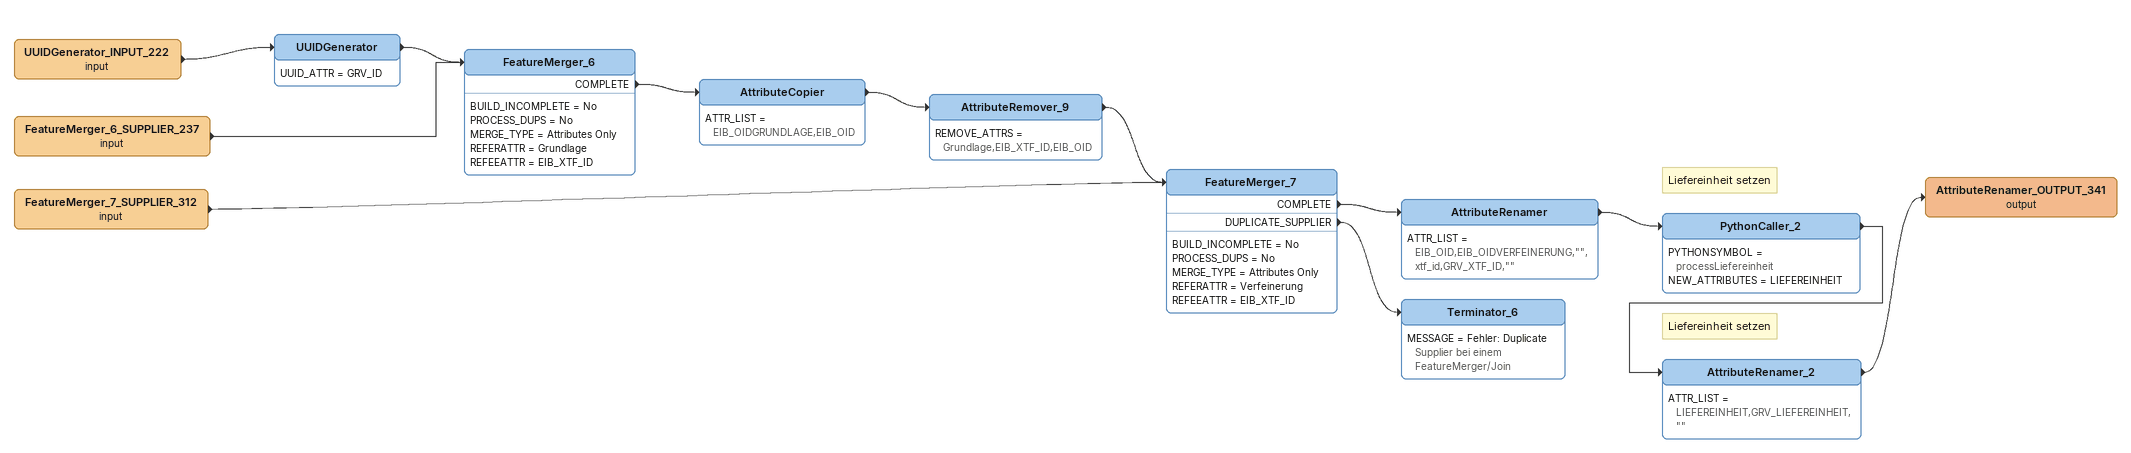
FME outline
UUIDGenerator_INPUT_222 (input)
    -> UUIDGenerator
UUIDGenerator
    UUID_ATTR = GRV_ID
    -> FeatureMerger_6
FeatureMerger_6_SUPPLIER_237 (input)
    -> FeatureMerger_6
FeatureMerger_6
    BUILD_INCOMPLETE = No
    PROCESS_DUPS = No
    MERGE_TYPE = Attributes Only
    REFERATTR = Grundlage
    REFEEATTR = EIB_XTF_ID
    COMPLETE -> AttributeCopier
AttributeCopier
    ATTR_LIST = EIB_OIDGRUNDLAGE,EIB_OID
    -> AttributeRemover_9
AttributeRemover_9
    REMOVE_ATTRS = Grundlage,EIB_XTF_ID,EIB_OID
    -> FeatureMerger_7
FeatureMerger_7_SUPPLIER_312 (input)
    -> FeatureMerger_7
FeatureMerger_7
    BUILD_INCOMPLETE = No
    PROCESS_DUPS = No
    MERGE_TYPE = Attributes Only
    REFERATTR = Verfeinerung
    REFEEATTR = EIB_XTF_ID
    COMPLETE -> AttributeRenamer
    DUPLICATE_SUPPLIER -> Terminator_6
AttributeRenamer
    ATTR_LIST = EIB_OID,EIB_OIDVERFEINERUNG,"",xtf_id,GRV_XTF_ID,""
    -> PythonCaller_2
Note: Liefereinheit setzen
PythonCaller_2
    PYTHONSYMBOL = processLiefereinheit
    NEW_ATTRIBUTES = LIEFEREINHEIT
    -> AttributeRenamer_2
Note: Liefereinheit setzen
AttributeRenamer_2
    ATTR_LIST = LIEFEREINHEIT,GRV_LIEFEREINHEIT,""
    -> AttributeRenamer_OUTPUT_341 (output)
AttributeRenamer_OUTPUT_341 (output)
Terminator_6
    MESSAGE = Fehler: Duplicate Supplier bei einem FeatureMerger/Join
